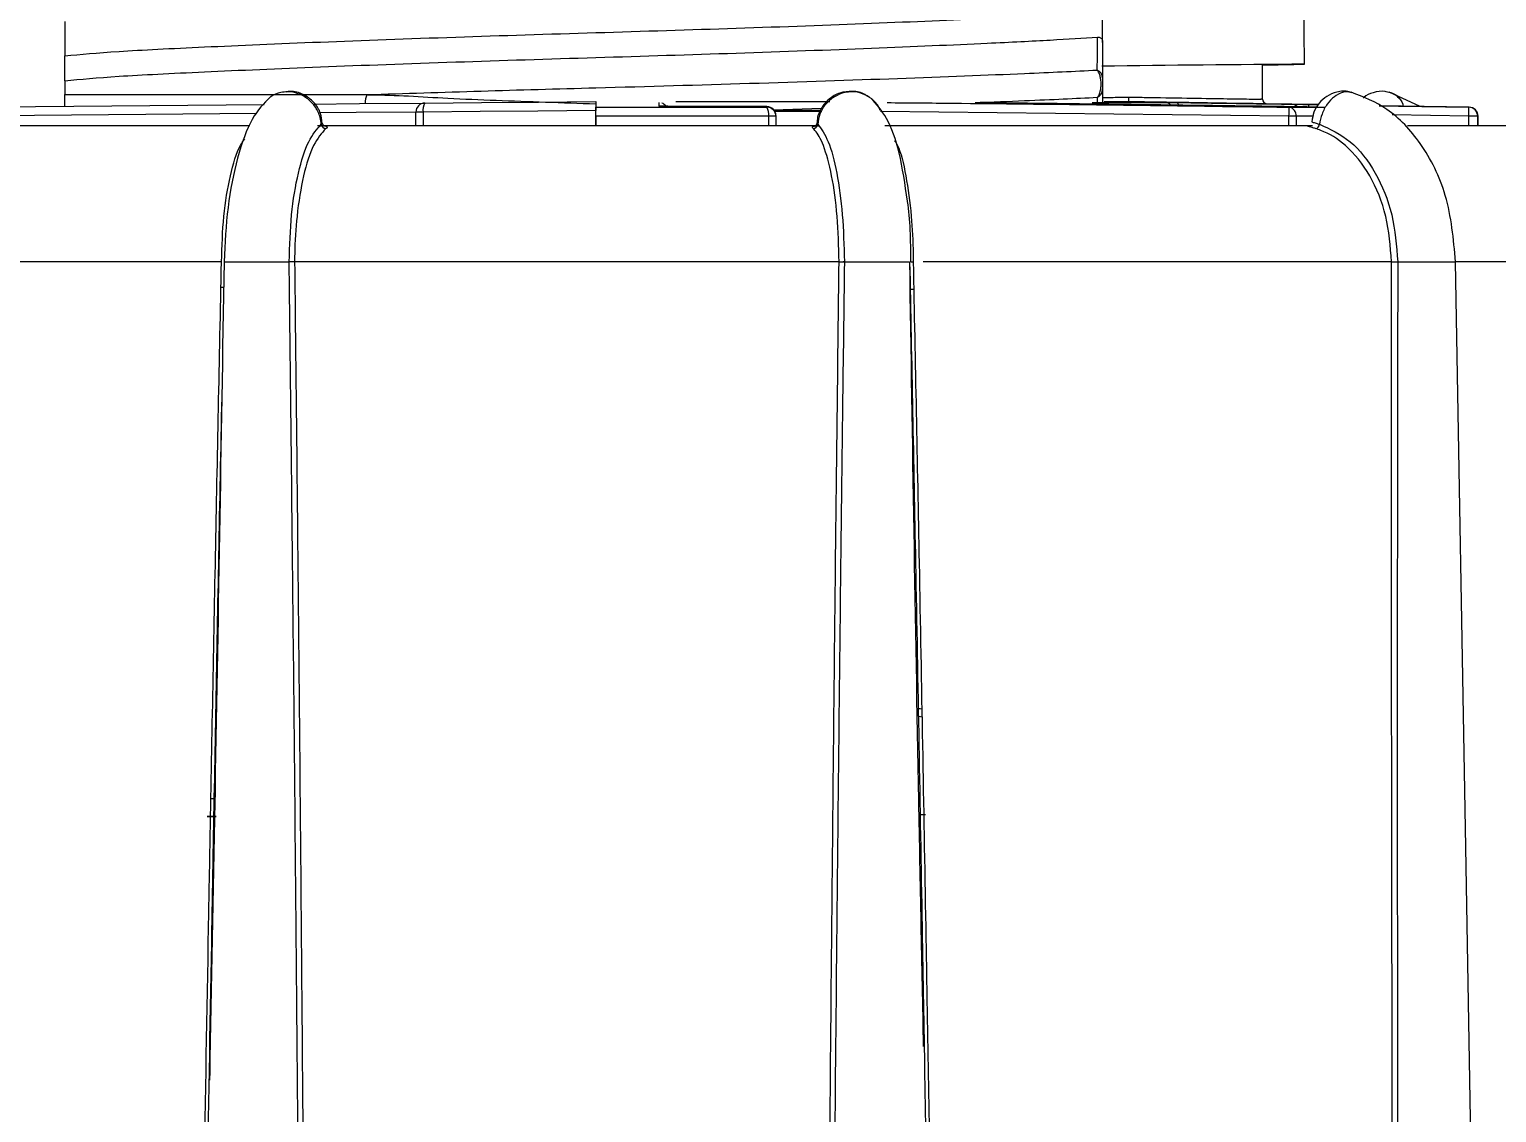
# Model space of a CAD drawing. Header units: inches. Extents: x 2.3 to 15.7, y 0.2 to 14.5.
# Drawn here: x 12.285 to 13.1, y 9.142 to 9.743 of the extents above; entities that cross this region are included whole.
import ezdxf

# ---------------------------------------------------------------- set-up
doc = ezdxf.new("R2010")
doc.units = ezdxf.units.IN
doc.header["$MEASUREMENT"] = 0
doc.header["$PDSIZE"] = -1
doc.layers.add('Dim', color=1, linetype='Continuous')
doc.layers.add('Object', color=4, linetype='Continuous')
doc.styles.get("Standard").update_dxf_attribs({"font": 'romans.shx'})
doc.dimstyles.get("Standard").update_dxf_attribs({"dimtxt": 0.125, "dimasz": 0.18, "dimexe": 0.06, "dimexo": 0.0625, "dimgap": 0.09, "dimtad": 0, "dimtih": 1, "dimtoh": 1, "dimdec": 4, "dimlfac": 2, "dimzin": 0, "dimdsep": 46, "dimlunit": 5, "dimtxsty": 'Standard', "dimcen": 0.09, "dimadec": 0, "dimazin": 0, "dimtfac": 1, "dimtdec": 4, "dimtofl": 0, "dimtmove": 0, "dimatfit": 1, "dimfxl": 0, "dimfrac": 2, "dimtolj": 1, "dimtzin": 0, "dimarcsym": 0})

# ---------------------------------------------------------------- blocks, each defined once
blk = doc.blocks.new('*D4')
at = {"layer": 'Defpoints', "color": 0}
for p in [(12.13684, 11.92624), (8.44254, 3.60086), (12.59933, 3.60086)]:
    blk.add_point(p, dxfattribs=at)
at = {"layer": 'Dim', "color": 0, "lineweight": -2}
for p, q in [((12.07434, 11.92624), (8.38254, 11.92624)), ((8.44254, 11.74624), (8.44254, 8.07217)), ((8.44254, 3.78086), (8.44254, 7.46955)), ((12.53683, 3.60086), (8.38254, 3.60086))]:
    blk.add_line(p, q, dxfattribs=at)
at = {"layer": 'Dim', "color": 0}
for points in [[(8.41254, 11.74624), (8.47254, 11.74624), (8.44254, 11.92624)], [(8.41254, 3.78086), (8.47254, 3.78086), (8.44254, 3.60086)]]:
    blk.add_solid(points, dxfattribs=at)
at = {"layer": 'Dim', "color": 0, "insert": (8.44254, 7.77086), "char_height": 0.125, "attachment_point": 5}
blk.add_mtext('\\A1;16 5/8\\P [425mm]', dxfattribs=at)
blk = doc.blocks.new('*D9')
at = {"layer": 'Defpoints', "color": 0}
for p in [(12.03595, 10.92624), (13.1627, 10.92624), (13.1627, 10.52182)]:
    blk.add_point(p, dxfattribs=at)
at = {"layer": 'Dim', "color": 0, "lineweight": -2}
for p, q in [((12.03595, 10.86374), (12.03595, 10.46182)), ((13.1627, 10.86374), (13.1627, 10.46182)), ((11.85595, 10.52182), (11.36991, 10.52182)), ((13.3427, 10.52182), (13.5227, 10.52182))]:
    blk.add_line(p, q, dxfattribs=at)
at = {"layer": 'Dim', "color": 0}
for points in [[(11.85595, 10.55182), (11.85595, 10.49182), (12.03595, 10.52182)], [(13.3427, 10.55182), (13.3427, 10.49182), (13.1627, 10.52182)]]:
    blk.add_solid(points, dxfattribs=at)
at = {"layer": 'Dim', "color": 0, "insert": (10.84241, 10.52182), "char_height": 0.125, "attachment_point": 5}
blk.add_mtext('\\A1;2 1/4\\P [55mm]\\PClearance\\PRequired\\PDirectly\\PBelow\\PCounter', dxfattribs=at)

msp = doc.modelspace()

# ---------------------------------------------------------------- linework, layer by layer
at = {"layer": 'Object', "color": 2, "linetype": 'Continuous', "lineweight": 15}
msp.add_line((12.992928, 9.723658), (12.982237, 10.626241), dxfattribs=at)
at = {"layer": 'Object', "color": 4, "linetype": 'Continuous', "lineweight": 15}
for p, q in [((12.880816, 9.73572), (12.880816, 9.75272)), ((12.304327, 9.714509), (12.304327, 9.728323)), ((12.969577, 9.704235), (12.969577, 9.723374)), ((13.057154, 9.700236), (13.039947, 9.708153)), ((12.214422, 9.699535), (12.415089, 9.701286)), ((12.599327, 9.69976), (12.694344, 9.69976)), ((12.599327, 9.697894), (12.599327, 9.69976)), ((12.634336, 9.702305), (12.634334, 9.700421)), ((12.634334, 9.700421), (12.635016, 9.700373)), ((12.643666, 9.702894), (12.729179, 9.702894)), ((12.698037, 9.698383), (12.724677, 9.699276)), ((12.875019, 9.702466), (12.915312, 9.702466)), ((12.877992, 9.70252), (12.877961, 9.705293)), ((12.881699, 9.702894), (12.895192, 9.702894)), ((12.895195, 9.702894), (12.895192, 9.702894)), ((13.000634, 9.701223), (12.971068, 9.701739)), ((12.984353, 9.69976), (13.004173, 9.69976)), ((12.99524, 9.701312), (13.000631, 9.701218)), ((13.084414, 9.69976), (13.034368, 9.700634)), ((13.084207, 9.69976), (13.084414, 9.69976)), ((12.41102, 9.696251), (12.214444, 9.694535)), ((12.446795, 9.690303), (12.447205, 9.691055)), ((12.503348, 9.697065), (12.499327, 9.697065)), ((12.499327, 9.689548), (12.499327, 9.697065)), ((12.503348, 9.697065), (12.503348, 9.689548)), ((12.599327, 9.689548), (12.599327, 9.697894)), ((12.695306, 9.694761), (12.599327, 9.694761)), ((12.599327, 9.694761), (12.599327, 9.689548)), ((12.699327, 9.694761), (12.695306, 9.694761)), ((12.695306, 9.689548), (12.695306, 9.694761)), ((12.698216, 9.698102), (12.724173, 9.698102)), ((12.723943, 9.69743), (12.698642, 9.69743)), ((12.699327, 9.695085), (12.699327, 9.694761)), ((12.699327, 9.694761), (12.699327, 9.689548)), ((12.72476, 9.697466), (12.700368, 9.697466)), ((12.984306, 9.694761), (12.757399, 9.697335)), ((12.988252, 9.694761), (12.984306, 9.694761)), ((12.984306, 9.689548), (12.984306, 9.694761)), ((12.988252, 9.694761), (12.988252, 9.689548)), ((12.997937, 9.694761), (12.988252, 9.694761)), ((12.996969, 9.691764), (12.997074, 9.691697)), ((13.084163, 9.694761), (13.041675, 9.695502)), ((13.089117, 9.694761), (13.084163, 9.694761)), ((13.084163, 9.689548), (13.084163, 9.694761)), ((13.089117, 9.694761), (13.089117, 9.689548)), ((13.089327, 9.694761), (13.089117, 9.694761)), ((13.089327, 9.689548), (13.089327, 9.694761)), ((12.182249, 9.689548), (12.407174, 9.689548)), ((12.444627, 9.689548), (12.721356, 9.689548)), ((12.445323, 9.689529), (12.447214, 9.689475)), ((12.447213, 9.689499), (12.447665, 9.689463)), ((12.759806, 9.689548), (12.995262, 9.689548)), ((13.050095, 9.689548), (13.158872, 9.689548)), ((12.391351, 9.61402), (12.133194, 9.61402)), ((12.734413, 9.61402), (12.431957, 9.61402)), ((13.041279, 9.61402), (12.781128, 9.61402)), ((13.229724, 9.61402), (13.076973, 9.61402)), ((12.392518, 9.5997), (12.39106, 9.599712)), ((12.775871, 9.598577), (12.774092, 9.598561)), ((12.385493, 9.316027), (12.387184, 9.316042)), ((12.383422, 9.30604), (12.388422, 9.306083)), ((12.388422, 9.30607), (12.383422, 9.306027)), ((12.779546, 9.307206), (12.782352, 9.307182))]:
    msp.add_line(p, q, dxfattribs=at)
at = {"layer": 'Object', "color": 4, "linetype": 'Continuous', "lineweight": 15, "flags": 128}
for points in [[(12.442357, 9.701524), (12.468064, 9.701749), (12.504283, 9.702065)], [(12.504283, 9.702065), (12.535736, 9.702339), (12.567462, 9.702616), (12.599327, 9.702894)], [(12.694344, 9.69976), (12.694344, 9.699931), (12.694345, 9.700084)], [(12.971068, 9.701735), (12.971546, 9.701728), (12.964429, 9.701828), (12.949574, 9.702041), (12.928656, 9.702355), (12.904031, 9.702747), (12.895197, 9.702894), (12.895195, 9.702894), (12.895195, 9.702894)], [(13.034377, 9.700629), (13.04523, 9.70044), (13.084207, 9.69976)], [(12.499327, 9.697034), (12.466198, 9.696749), (12.445872, 9.696574)], [(12.599327, 9.697894), (12.567149, 9.697616), (12.535109, 9.697339), (12.503348, 9.697065)], [(13.087806, 8.987216), (13.082537, 9.289083), (13.076865, 9.61402)]]:
    msp.add_lwpolyline(points, dxfattribs=at)
at = {"layer": 'Object', "color": 2, "linetype": 'Continuous', "lineweight": 15}
for centre, radius, start, end in [((13.121866, -8.454395), 18.178516, 90.4064942, 90.7610641), ((12.955067, 11.210619), 1.487438, 270.55893, 271.45736)]:
    msp.add_arc(centre, radius, start, end, dxfattribs=at)
at = {"layer": 'Object', "color": 4, "linetype": 'Continuous', "lineweight": 15}
for centre, radius, start, end in [((12.876088, 9.715981), 0.004728, 0.829293, 68.436355), ((12.876033, 9.709671), 0.004783, 293.769476, 359.421207), ((12.479597, 9.702606), 0.008446, 150.549786, 185.641962), ((12.504327, 9.697065), 0.005, 90.5, 180), ((12.51044, 9.698325), 0.007204, 148.725189, 190.074064), ((12.634327, 9.697312), 0.005, 37.111807, 71.149262), ((12.687937, 9.695935), 0.007462, 350.949227, 30.841278), ((12.694327, 9.694761), 0.005, 0.003037, 89.80839), ((12.694327, 9.695085), 0.004999, 0.00237, 89.802311), ((12.915198, 9.697754), 0.004713, 42.577311, 88.614399), ((12.920952, 9.700599), 0.0021, 7.843144, 58.23099), ((12.972077, 9.704221), 0.0025, 179.642019, 269.06396), ((12.688934, 9.70006), 0.29542, 358.97226, 359.941899), ((12.983677, 9.695212), 0.004598, 354.363911, 81.544383), ((12.985531, 9.696698), 0.004776, 43.779208, 88.837139), ((12.971345, 9.700513), 0.023909, 358.568475, 1.913253), ((12.940073, 9.698516), 0.144139, 358.507088, 0.494472), ((13.084118, 9.694762), 0.004999, 359.989364, 88.986313), ((13.084327, 9.694761), 0.005, 0, 89), ((12.449385, 9.690522), 0.002599, 184.829821, 268.465463), ((12.719957, 9.690509), 0.002585, 271.077276, 355.44468), ((12.998616, 9.690489), 0.002606, 280.13935, 355.919793), ((12.734826, 9.685743), 0.071724, 269.669916, 272.010747), ((12.775461, 9.689039), 0.075019, 269.048647, 270.080802)]:
    msp.add_arc(centre, radius, start, end, dxfattribs=at)
for points, knots in [([(12.304327, 9.728323), (12.313131, 9.729144), (12.330744, 9.730786), (12.380464, 9.733215), (12.444441, 9.735973), (12.519705, 9.73873), (12.599326, 9.74118), (12.678953, 9.74363), (12.754195, 9.746391), (12.813003, 9.748907), (12.855353, 9.750993), (12.872394, 9.752149), (12.880816, 9.75272)], [0, 0, 0, 0, 0.10359718, 0.20724637, 0.3150708, 0.42289535, 0.52703794, 0.63118054, 0.73900509, 0.84682967, 0.92429456, 1, 1, 1, 1]), ([(12.304327, 9.747293), (12.304327, 9.745545), (12.304327, 9.740951), (12.304327, 9.734321), (12.304327, 9.730323), (12.304327, 9.728323)], [0, 0, 0, 0, 0.2349034, 0.6171211, 1, 1, 1, 1]), ([(12.304327, 9.714509), (12.313131, 9.71533), (12.330744, 9.716972), (12.380464, 9.719401), (12.444441, 9.722159), (12.519705, 9.724916), (12.599325, 9.727366), (12.678954, 9.729816), (12.754192, 9.732578), (12.812107, 9.735052), (12.853176, 9.737075), (12.86982, 9.738157), (12.878037, 9.738691)], [0, 0, 0, 0, 0.1045509, 0.2091543, 0.3179714, 0.4267885, 0.5318899, 0.6369912, 0.7458084, 0.8546256, 0.9282391, 1, 1, 1, 1]), ([(12.877826, 9.720379), (12.877826, 9.720379), (12.877826, 9.722734), (12.877902, 9.726289), (12.877958, 9.732113), (12.877995, 9.736022), (12.878037, 9.738232), (12.878037, 9.738691), (12.878037, 9.738691)], [0, 0, 0, 0, 0.00001887, 0.30306159, 0.60623318, 0.90952985, 0.99998073, 1, 1, 1, 1]), ([(12.878037, 9.738691), (12.878581, 9.738674), (12.879291, 9.738653), (12.8801, 9.737996), (12.880469, 9.737469), (12.880711, 9.736794), (12.880806, 9.736206), (12.880813, 9.735838), (12.880816, 9.73572)], [0, 0, 0, 0, 0.4806068, 0.6274953, 0.7752407, 0.8657471, 0.9569825, 1, 1, 1, 1]), ([(12.880816, 9.73572), (12.880816, 9.734786), (12.880816, 9.732243), (12.880816, 9.727721), (12.880816, 9.722119), (12.880816, 9.718073), (12.880816, 9.71605)], [0, 0, 0, 0, 0.1620858, 0.4413925, 0.7206983, 1, 1, 1, 1]), ([(12.472243, 9.706759), (12.493153, 9.707437), (12.534304, 9.708771), (12.6067, 9.710766), (12.686574, 9.713022), (12.768666, 9.715777), (12.834168, 9.718303), (12.864954, 9.719767), (12.877826, 9.720379)], [0, 0, 0, 0, 0.1443668, 0.2841225, 0.4717878, 0.6660855, 0.8603832, 1, 1, 1, 1]), ([(12.877961, 9.705293), (12.877961, 9.705294), (12.878286, 9.705618), (12.878717, 9.706393), (12.879289, 9.707796), (12.879698, 9.70939), (12.879934, 9.711232), (12.879969, 9.713067), (12.879843, 9.714847), (12.87949, 9.716858), (12.878811, 9.718899), (12.878175, 9.719914), (12.877826, 9.720378), (12.877826, 9.720379)], [0, 0, 0, 0, 0.0000592, 0.130974, 0.2148719, 0.3159518, 0.4287484, 0.5154332, 0.6005428, 0.706979, 0.851376, 0.9999375, 1, 1, 1, 1]), ([(12.880816, 9.71605), (12.880816, 9.715839), (12.880816, 9.715446), (12.880816, 9.714571), (12.880816, 9.713681), (12.880816, 9.712896), (12.880816, 9.712086), (12.880816, 9.71129), (12.880816, 9.71029), (12.880816, 9.709899), (12.880816, 9.709622)], [0, 0, 0, 0, 0.1716794, 0.3210808, 0.4187448, 0.4911808, 0.563673, 0.6630631, 0.761555, 1, 1, 1, 1]), ([(12.304327, 9.714509), (12.304327, 9.712685), (12.304327, 9.710465), (12.304327, 9.70732), (12.304327, 9.706759)], [0, 0, 0, 0, 0.8215611, 1, 1, 1, 1]), ([(12.446795, 9.690303), (12.44662, 9.691587), (12.446164, 9.694931), (12.443743, 9.699984), (12.43945, 9.704612), (12.433989, 9.707596), (12.428685, 9.708527), (12.423528, 9.707887), (12.419956, 9.706803), (12.4183, 9.705186), (12.418076, 9.704967)], [0, 0, 0, 0, 0.097807, 0.2546904, 0.4100233, 0.5650437, 0.7205462, 0.8174755, 0.9752915, 1, 1, 1, 1]), ([(12.447167, 9.691049), (12.44701, 9.69279), (12.446634, 9.696974), (12.442892, 9.702821), (12.436956, 9.70715), (12.431221, 9.708986), (12.428042, 9.708369), (12.427256, 9.708216)], [0, 0, 0, 0, 0.1759339, 0.4227823, 0.6727461, 0.9190547, 1, 1, 1, 1]), ([(12.750274, 9.705638), (12.749795, 9.706027), (12.747443, 9.707936), (12.741824, 9.70891), (12.734798, 9.708096), (12.728568, 9.704622), (12.724252, 9.69926), (12.722109, 9.694326), (12.722291, 9.691497), (12.722325, 9.690969)], [0, 0, 0, 0, 0.0482266, 0.2367667, 0.4215438, 0.5999229, 0.778338, 0.9586429, 1, 1, 1, 1]), ([(12.757106, 9.698102), (12.756907, 9.698682), (12.756053, 9.701174), (12.752698, 9.704571), (12.747527, 9.707613), (12.742221, 9.708504), (12.736888, 9.707945), (12.731703, 9.705903), (12.726814, 9.701694), (12.723473, 9.696248), (12.722837, 9.692221), (12.722534, 9.690303)], [0, 0, 0, 0, 0.0382564, 0.1641752, 0.2898439, 0.4159029, 0.4944786, 0.6224107, 0.7517511, 0.8817962, 1, 1, 1, 1]), ([(12.880816, 9.709622), (12.880816, 9.707836), (12.880816, 9.705385), (12.880816, 9.703226), (12.880816, 9.702641)], [0, 0, 0, 0, 0.7288965, 1, 1, 1, 1]), ([(13.019493, 9.707693), (13.018939, 9.707922), (13.01625, 9.709033), (13.011057, 9.708519), (13.005236, 9.706161), (13.000853, 9.702141), (12.997868, 9.697223), (12.997299, 9.693509), (12.997023, 9.691708)], [0, 0, 0, 0, 0.0566551, 0.2748084, 0.467038, 0.6477493, 0.8292642, 1, 1, 1, 1]), ([(13.019516, 9.70767), (13.018646, 9.707952), (13.016889, 9.708521), (13.013422, 9.707899), (13.009403, 9.705918), (13.005398, 9.70169), (13.002441, 9.696249), (13.001611, 9.692221), (13.001215, 9.690303)], [0, 0, 0, 0, 0.1164736, 0.2353297, 0.4288457, 0.6244914, 0.8211999, 1, 1, 1, 1]), ([(13.076865, 9.61402), (13.075695, 9.626587), (13.07346, 9.650605), (13.058702, 9.679832), (13.040292, 9.699639), (13.025749, 9.705393), (13.018931, 9.708091)], [0, 0, 0, 0, 0.28953566, 0.55333521, 0.7905866, 1, 1, 1, 1]), ([(13.040469, 9.707724), (13.039535, 9.708039), (13.036493, 9.709064), (13.03126, 9.708106), (13.027076, 9.706519), (13.025605, 9.705012), (13.025509, 9.704913)], [0, 0, 0, 0, 0.1847767, 0.6019487, 0.9738194, 1, 1, 1, 1]), ([(13.040586, 9.707941), (13.040683, 9.707927), (13.042202, 9.707715), (13.044734, 9.705747), (13.047126, 9.702989), (13.047677, 9.700764), (13.047767, 9.7004)], [0, 0, 0, 0, 0.0302067, 0.4693083, 0.91325, 1, 1, 1, 1]), ([(12.304327, 9.706759), (12.313053, 9.706759), (12.329398, 9.706759), (12.365422, 9.706759), (12.396568, 9.706759), (12.431843, 9.706759), (12.454296, 9.706759), (12.472243, 9.706759), (12.472243, 9.706759)], [0, 0, 0, 0, 0.2534507, 0.4747089, 0.6959659, 0.7620483, 0.9999955, 1, 1, 1, 1]), ([(12.304327, 9.70032), (12.304327, 9.700434), (12.304327, 9.700693), (12.304327, 9.701309), (12.304327, 9.702015), (12.304327, 9.702728), (12.304327, 9.703448), (12.304327, 9.704356), (12.304327, 9.705827), (12.304327, 9.706364), (12.304327, 9.706759)], [0, 0, 0, 0, 0.0572189, 0.1296433, 0.2027072, 0.2591298, 0.3154486, 0.4024438, 0.5598141, 1, 1, 1, 1]), ([(12.418365, 9.705341), (12.41491, 9.701911), (12.408052, 9.695102), (12.399966, 9.672723), (12.39434, 9.644827), (12.393285, 9.624221), (12.392763, 9.61402)], [0, 0, 0, 0, 0.2563543, 0.5087977, 0.7568278, 1, 1, 1, 1]), ([(12.472243, 9.706759), (12.472243, 9.706759), (12.472962, 9.706656), (12.487147, 9.706686), (12.519603, 9.704313), (12.562195, 9.703021), (12.589983, 9.701982), (12.599327, 9.701632)], [0, 0, 0, 0, 0.00000905, 0.01899631, 0.36726844, 0.78724858, 1, 1, 1, 1]), ([(12.599327, 9.702894), (12.599327, 9.702839), (12.599327, 9.702728), (12.599327, 9.701866), (12.599327, 9.700598), (12.599327, 9.699192), (12.599327, 9.698263), (12.599327, 9.697894)], [0, 0, 0, 0, 0.21468185, 0.42936183, 0.64404949, 0.85875367, 1, 1, 1, 1]), ([(12.640081, 9.700257), (12.639725, 9.70026), (12.638314, 9.700271), (12.63641, 9.700308), (12.634661, 9.700361), (12.634443, 9.700401), (12.634334, 9.700421)], [0, 0, 0, 0, 0.1008678, 0.4005902, 0.7002997, 1, 1, 1, 1]), ([(12.640081, 9.700256), (12.63906, 9.700269), (12.637119, 9.700292), (12.635617, 9.700332), (12.634984, 9.700366), (12.634999, 9.700364), (12.635003, 9.700364)], [0, 0, 0, 0, 0.3911037, 0.743619, 0.9304025, 1, 1, 1, 1]), ([(12.644161, 9.700232), (12.643477, 9.700233), (12.642043, 9.700237), (12.640754, 9.70025), (12.640081, 9.700257)], [0, 0, 0, 0, 0.4771986, 1, 1, 1, 1]), ([(12.694345, 9.700084), (12.691012, 9.700097), (12.674284, 9.70016), (12.657556, 9.7002), (12.644161, 9.700232)], [0, 0, 0, 0, 0.19923709, 1, 1, 1, 1]), ([(12.772401, 9.647575), (12.771035, 9.656916), (12.768414, 9.674851), (12.761595, 9.694354), (12.755183, 9.701361), (12.752135, 9.704692)], [0, 0, 0, 0, 0.3631679, 0.6972751, 1, 1, 1, 1]), ([(12.761085, 9.702336), (12.773198, 9.702231), (12.838642, 9.701662), (12.913065, 9.700735), (12.975373, 9.699883), (12.984353, 9.69976)], [0, 0, 0, 0, 0.1627588, 0.8793311, 1, 1, 1, 1]), ([(12.809986, 9.70236), (12.819426, 9.702719), (12.846347, 9.703744), (12.865515, 9.704683), (12.877961, 9.705293)], [0, 0, 0, 0, 0.3506509, 1, 1, 1, 1]), ([(12.822647, 9.702159), (12.82245, 9.702161), (12.821134, 9.702176), (12.818707, 9.702211), (12.815846, 9.702268), (12.813698, 9.702327), (12.813136, 9.702362), (12.812862, 9.702379)], [0, 0, 0, 0, 0.0425827, 0.2846002, 0.526612, 0.7686013, 1, 1, 1, 1]), ([(12.822647, 9.70216), (12.822528, 9.702161), (12.821187, 9.702173), (12.818579, 9.702214), (12.815582, 9.702274), (12.813947, 9.702323), (12.813274, 9.702357), (12.813257, 9.702358), (12.813252, 9.702359)], [0, 0, 0, 0, 0.0265925, 0.3002456, 0.5730874, 0.814644, 0.942409, 1, 1, 1, 1]), ([(12.999821, 9.699823), (12.997939, 9.699851), (12.982724, 9.700072), (12.923667, 9.70092), (12.866491, 9.701621), (12.822647, 9.702159)], [0, 0, 0, 0, 0.0318727, 0.257618, 1, 1, 1, 1]), ([(12.880816, 9.705132), (12.882767, 9.70517), (12.887411, 9.705258), (12.89235, 9.705344), (12.895215, 9.705395)], [0, 0, 0, 0, 0.4200559, 1, 1, 1, 1]), ([(12.895215, 9.705395), (12.895215, 9.705315), (12.895215, 9.705134), (12.895215, 9.704678), (12.895212, 9.704051), (12.895208, 9.703415), (12.895202, 9.702981), (12.895197, 9.702923), (12.895195, 9.702894)], [0, 0, 0, 0, 0.0608334, 0.1391723, 0.3544075, 0.5696131, 0.7847985, 1, 1, 1, 1]), ([(12.895215, 9.705395), (12.898082, 9.705345), (12.909207, 9.705152), (12.928214, 9.704841), (12.948944, 9.704523), (12.963129, 9.704314), (12.969919, 9.704217), (12.968903, 9.704231), (12.968651, 9.704235)], [0, 0, 0, 0, 0.07423978, 0.28804349, 0.50182644, 0.71559313, 0.92935664, 1, 1, 1, 1]), ([(12.915312, 9.702466), (12.915711, 9.702464), (12.916535, 9.70246), (12.918928, 9.702432), (12.921015, 9.7024), (12.922058, 9.702385)], [0, 0, 0, 0, 0.3191669, 0.6596029, 1, 1, 1, 1]), ([(12.922058, 9.702385), (12.932432, 9.702228), (12.952441, 9.701927), (12.975013, 9.701616), (12.98209, 9.70152), (12.985628, 9.701473)], [0, 0, 0, 0, 0.3499372, 0.6749618, 1, 1, 1, 1]), ([(12.985628, 9.701473), (12.985962, 9.701468), (12.986667, 9.701458), (12.988903, 9.701421), (12.991866, 9.70137), (12.994115, 9.701331), (12.99524, 9.701312)], [0, 0, 0, 0, 0.2310069, 0.487345, 0.7436775, 1, 1, 1, 1]), ([(12.44855, 9.689374), (12.448569, 9.68937), (12.44865, 9.689352), (12.448286, 9.689472), (12.447594, 9.690153), (12.447521, 9.690802), (12.447489, 9.69109)], [0, 0, 0, 0, 0.0983766, 0.4250481, 0.745129, 1, 1, 1, 1]), ([(12.722099, 9.691018), (12.722003, 9.690609), (12.721817, 9.689818), (12.721099, 9.689339), (12.721053, 9.68933), (12.721033, 9.689326)], [0, 0, 0, 0, 0.3697254, 0.7167388, 1, 1, 1, 1]), ([(12.722249, 9.690966), (12.722197, 9.690925), (12.72201, 9.690774), (12.722315, 9.690501), (12.722534, 9.690303)], [0, 0, 0, 0, 0.2781394, 1, 1, 1, 1]), ([(12.997074, 9.691697), (12.997102, 9.691645), (12.997166, 9.691526), (12.998915, 9.691016), (13.000623, 9.690487), (13.001215, 9.690303)], [0, 0, 0, 0, 0.3312592, 0.7679235, 1, 1, 1, 1]), ([(12.42894, 9.61402), (12.429227, 9.62288), (12.429804, 9.640656), (12.433775, 9.664018), (12.439525, 9.682265), (12.444372, 9.687624), (12.446795, 9.690303)], [0, 0, 0, 0, 0.2487738, 0.4991044, 0.7495725, 1, 1, 1, 1]), ([(12.449315, 9.687924), (12.446961, 9.685323), (12.442253, 9.680121), (12.436624, 9.662431), (12.433119, 9.641024), (12.432056, 9.623982), (12.431971, 9.615432), (12.431957, 9.61402)], [0, 0, 0, 0, 0.2504541, 0.5009089, 0.7511992, 0.9589109, 1, 1, 1, 1]), ([(12.44857, 9.689364), (12.449111, 9.689272), (12.450299, 9.689071), (12.450004, 9.688462), (12.449417, 9.688004), (12.449315, 9.687924)], [0, 0, 0, 0, 0.4088459, 0.8970497, 1, 1, 1, 1]), ([(12.720006, 9.687924), (12.719821, 9.688126), (12.719288, 9.68871), (12.719879, 9.689315), (12.721904, 9.689447), (12.722925, 9.689514)], [0, 0, 0, 0, 0.20819854, 0.60118577, 1, 1, 1, 1]), ([(12.734413, 9.61402), (12.73418, 9.622582), (12.733713, 9.639773), (12.730519, 9.662541), (12.726111, 9.678761), (12.722318, 9.685692), (12.720336, 9.687605), (12.720006, 9.687924)], [0, 0, 0, 0, 0.2483169, 0.4986037, 0.7490551, 0.9582285, 1, 1, 1, 1]), ([(12.722534, 9.690303), (12.724544, 9.687624), (12.728563, 9.682265), (12.733332, 9.664017), (12.736624, 9.640668), (12.737104, 9.622908), (12.737343, 9.614063)], [0, 0, 0, 0, 0.2505273, 0.501095, 0.7515255, 1, 1, 1, 1]), ([(12.999075, 9.687924), (12.998405, 9.688126), (12.996469, 9.688711), (12.994523, 9.689302), (12.994091, 9.689532), (12.994931, 9.689544), (12.995262, 9.689548)], [0, 0, 0, 0, 0.1651786, 0.4769742, 0.7933951, 1, 1, 1, 1]), ([(12.995262, 9.689548), (12.995539, 9.689548), (12.996, 9.689548), (12.996985, 9.689548), (12.997379, 9.689548)], [0, 0, 0, 0, 0.5995618, 1, 1, 1, 1]), ([(13.041279, 9.61402), (13.040598, 9.622582), (13.03923, 9.639773), (13.029869, 9.662541), (13.016958, 9.678761), (13.005846, 9.685692), (13.000041, 9.687605), (12.999075, 9.687924)], [0, 0, 0, 0, 0.2483169, 0.4986036, 0.7490544, 0.9582281, 1, 1, 1, 1]), ([(13.001215, 9.690303), (13.007121, 9.687624), (13.018933, 9.682265), (13.032945, 9.664017), (13.042624, 9.640656), (13.044028, 9.62288), (13.044728, 9.61402)], [0, 0, 0, 0, 0.2504277, 0.5008953, 0.7512263, 1, 1, 1, 1]), ([(12.391351, 9.61402), (12.391627, 9.622603), (12.392181, 9.639837), (12.396046, 9.662281), (12.400353, 9.676851), (12.403485, 9.681112), (12.40434, 9.682276)], [0, 0, 0, 0, 0.2944988, 0.591334, 0.888364, 1, 1, 1, 1]), ([(12.765266, 9.681201), (12.765816, 9.680365), (12.768269, 9.676636), (12.771689, 9.662156), (12.774617, 9.641087), (12.775485, 9.62398), (12.775555, 9.615432), (12.775567, 9.61402)], [0, 0, 0, 0, 0.0879657, 0.3927145, 0.6972635, 0.9500035, 1, 1, 1, 1]), ([(12.77425, 9.61402), (12.774182, 9.625848), (12.774114, 9.637724), (12.772408, 9.647535), (12.772401, 9.647575)], [0, 0, 0, 0, 0.9959252, 1, 1, 1, 1]), ([(12.379285, 8.961115), (12.380879, 9.055567), (12.382705, 9.163779), (12.38567, 9.327029), (12.38797, 9.450215), (12.390228, 9.559636), (12.391351, 9.61402)], [0, 0, 0, 0, 0.4339825, 0.4972075, 0.750107, 1, 1, 1, 1]), ([(12.392764, 9.61402), (12.391095, 9.513296), (12.388587, 9.361863), (12.385666, 9.210451), (12.384688, 9.15975)], [0, 0, 0, 0, 0.6651435, 1, 1, 1, 1]), ([(12.392776, 9.61402), (12.392781, 9.61402), (12.392947, 9.61402), (12.39403, 9.61402), (12.396019, 9.61402), (12.398766, 9.61402), (12.402029, 9.61402), (12.405696, 9.61402), (12.409597, 9.61402), (12.413562, 9.61402), (12.417415, 9.61402), (12.420987, 9.61402), (12.424123, 9.61402), (12.426672, 9.61402), (12.428185, 9.61402), (12.428774, 9.61402), (12.42894, 9.61402)], [0, 0, 0, 0, 0.0025284, 0.0830033, 0.1634761, 0.2439501, 0.324422, 0.4048976, 0.4853691, 0.5658427, 0.6463191, 0.7267927, 0.8072664, 0.8877384, 0.9682128, 1, 1, 1, 1]), ([(12.43517, 8.96169), (12.434975, 8.987149), (12.434356, 9.067649), (12.433567, 9.161909), (12.43235, 9.297818), (12.43104, 9.434763), (12.429597, 9.557945), (12.42894, 9.61402)], [0, 0, 0, 0, 0.1170807, 0.3702045, 0.4334855, 0.7421127, 1, 1, 1, 1]), ([(12.431957, 9.61402), (12.431641, 9.614017), (12.431008, 9.614012), (12.430087, 9.614011), (12.429325, 9.614014), (12.429069, 9.614018), (12.42894, 9.61402)], [0, 0, 0, 0, 0.25001493, 0.49999406, 0.74998957, 1, 1, 1, 1]), ([(12.431957, 9.61402), (12.432577, 9.557945), (12.433937, 9.434764), (12.435156, 9.297819), (12.436287, 9.161909), (12.437019, 9.067457), (12.437592, 8.986765), (12.437775, 8.961115)], [0, 0, 0, 0, 0.2576621, 0.5660175, 0.6292425, 0.882142, 1, 1, 1, 1]), ([(12.728128, 8.982678), (12.728853, 9.070057), (12.729692, 9.171239), (12.731191, 9.327634), (12.732435, 9.450705), (12.733758, 9.559968), (12.734413, 9.61402)], [0, 0, 0, 0, 0.4151935, 0.4807849, 0.7431502, 1, 1, 1, 1]), ([(12.737343, 9.61402), (12.736657, 9.559968), (12.73527, 9.450704), (12.73395, 9.327634), (12.732358, 9.171239), (12.731463, 9.070057), (12.730689, 8.982678)], [0, 0, 0, 0, 0.2568477, 0.5192127, 0.5848043, 1, 1, 1, 1]), ([(12.734413, 9.613977), (12.734731, 9.613978), (12.735368, 9.613979), (12.736272, 9.613989), (12.737002, 9.614003), (12.737229, 9.614014), (12.737343, 9.61402)], [0, 0, 0, 0, 0.2500004, 0.4999957, 0.7499856, 1, 1, 1, 1]), ([(12.737343, 9.61402), (12.737485, 9.61402), (12.737986, 9.61402), (12.739357, 9.61402), (12.741752, 9.61402), (12.744762, 9.61402), (12.748244, 9.61402), (12.752046, 9.61402), (12.756, 9.61402), (12.759932, 9.61402), (12.763669, 9.61402), (12.767041, 9.61402), (12.769926, 9.61402), (12.772095, 9.61402), (12.773326, 9.61402), (12.773572, 9.61402), (12.773601, 9.61402)], [0, 0, 0, 0, 0.0315252, 0.1113505, 0.1911757, 0.2710016, 0.3508257, 0.430651, 0.5104766, 0.5903023, 0.6701295, 0.7499535, 0.8297783, 0.9096049, 0.9894296, 1, 1, 1, 1]), ([(12.781358, 9.178265), (12.780453, 9.223826), (12.777565, 9.369065), (12.775243, 9.514327), (12.773649, 9.61402)], [0, 0, 0, 0, 0.3137011, 1, 1, 1, 1]), ([(12.785085, 8.982678), (12.784788, 9.001038), (12.783598, 9.074612), (12.78213, 9.16199), (12.77977, 9.298312), (12.777324, 9.435186), (12.774893, 9.558254), (12.773791, 9.61402)], [0, 0, 0, 0, 0.0872377, 0.3496044, 0.4151958, 0.7350064, 1, 1, 1, 1]), ([(12.775566, 9.61402), (12.776683, 9.558254), (12.779147, 9.435187), (12.78159, 9.298313), (12.783941, 9.16199), (12.7854, 9.074612), (12.78658, 9.001038), (12.786874, 8.982678)], [0, 0, 0, 0, 0.2649957, 0.5848064, 0.6503975, 0.9127629, 1, 1, 1, 1]), ([(13.042088, 8.982678), (13.041868, 9.070057), (13.041613, 9.171239), (13.04137, 9.327634), (13.041226, 9.450705), (13.041261, 9.559968), (13.041279, 9.61402)], [0, 0, 0, 0, 0.4151935, 0.4807849, 0.7431502, 1, 1, 1, 1]), ([(13.041279, 9.61402), (13.04154, 9.614017), (13.042061, 9.614012), (13.043029, 9.614011), (13.043985, 9.614014), (13.044481, 9.614018), (13.044728, 9.61402)], [0, 0, 0, 0, 0.2499801, 0.4999931, 0.7499897, 1, 1, 1, 1]), ([(13.044728, 9.61402), (13.044637, 9.559968), (13.044452, 9.450704), (13.044456, 9.327634), (13.044534, 9.171239), (13.044701, 9.070057), (13.044845, 8.982678)], [0, 0, 0, 0, 0.2568477, 0.5192127, 0.5848043, 1, 1, 1, 1]), ([(13.044728, 9.61402), (13.045101, 9.61402), (13.046416, 9.61402), (13.049034, 9.61402), (13.052686, 9.61402), (13.056586, 9.61402), (13.060551, 9.61402), (13.064409, 9.61402), (13.067989, 9.61402), (13.071133, 9.61402), (13.073709, 9.61402), (13.075573, 9.61402), (13.076686, 9.61402), (13.076767, 9.61402), (13.076804, 9.61402)], [0, 0, 0, 0, 0.0352088, 0.1243679, 0.2135247, 0.3026828, 0.391839, 0.4809977, 0.5701543, 0.6593126, 0.7484696, 0.8376263, 0.9267834, 1, 1, 1, 1]), ([(12.391475, 9.538996), (12.390882, 9.50962), (12.389177, 9.425206), (12.387364, 9.327029), (12.384405, 9.16397), (12.382573, 9.05595), (12.380974, 8.96169)], [0, 0, 0, 0, 0.1526574, 0.4386749, 0.5101797, 1, 1, 1, 1]), ([(12.778506, 9.366), (12.779099, 9.365994), (12.779731, 9.365987), (12.78029, 9.365728), (12.780325, 9.365711)], [0, 0, 0, 0, 0.9373984, 1, 1, 1, 1]), ([(12.780409, 9.361099), (12.779937, 9.361256), (12.77934, 9.361455), (12.778717, 9.361506), (12.778587, 9.361516)], [0, 0, 0, 0, 0.7909677, 1, 1, 1, 1])]:
    msp.add_open_spline(points, degree=3, knots=knots, dxfattribs=at)

# ---------------------------------------------------------------- dimensions: what is measured, and where the dimension line sits
at = {"layer": 'Dim'}
dim = msp.add_linear_dim(base=(8.442541, 3.600864), p1=(12.136835, 11.926241), p2=(12.599327, 3.600864), angle=90, dimstyle='Standard', override={"dimpost": '\\X'}, dxfattribs=at)
dim.commit()
dim.dimension.update_dxf_attribs({"geometry": '*D4', "text_midpoint": (8.442541, 7.770861), "dimtype": 160})
dim = msp.add_linear_dim(base=(13.1627, 10.521822), p1=(12.035954, 10.926241), p2=(13.1627, 10.926241), text='<>\\PClearance\\PRequired\\PDirectly\\PBelow\\PCounter', dimstyle='Standard', override={"dimpost": '\\X'}, dxfattribs=at)
dim.commit()
dim.dimension.update_dxf_attribs({"geometry": '*D9', "text_midpoint": (10.842412, 10.521822), "dimtype": 160})

doc.saveas('drawing.dxf')
